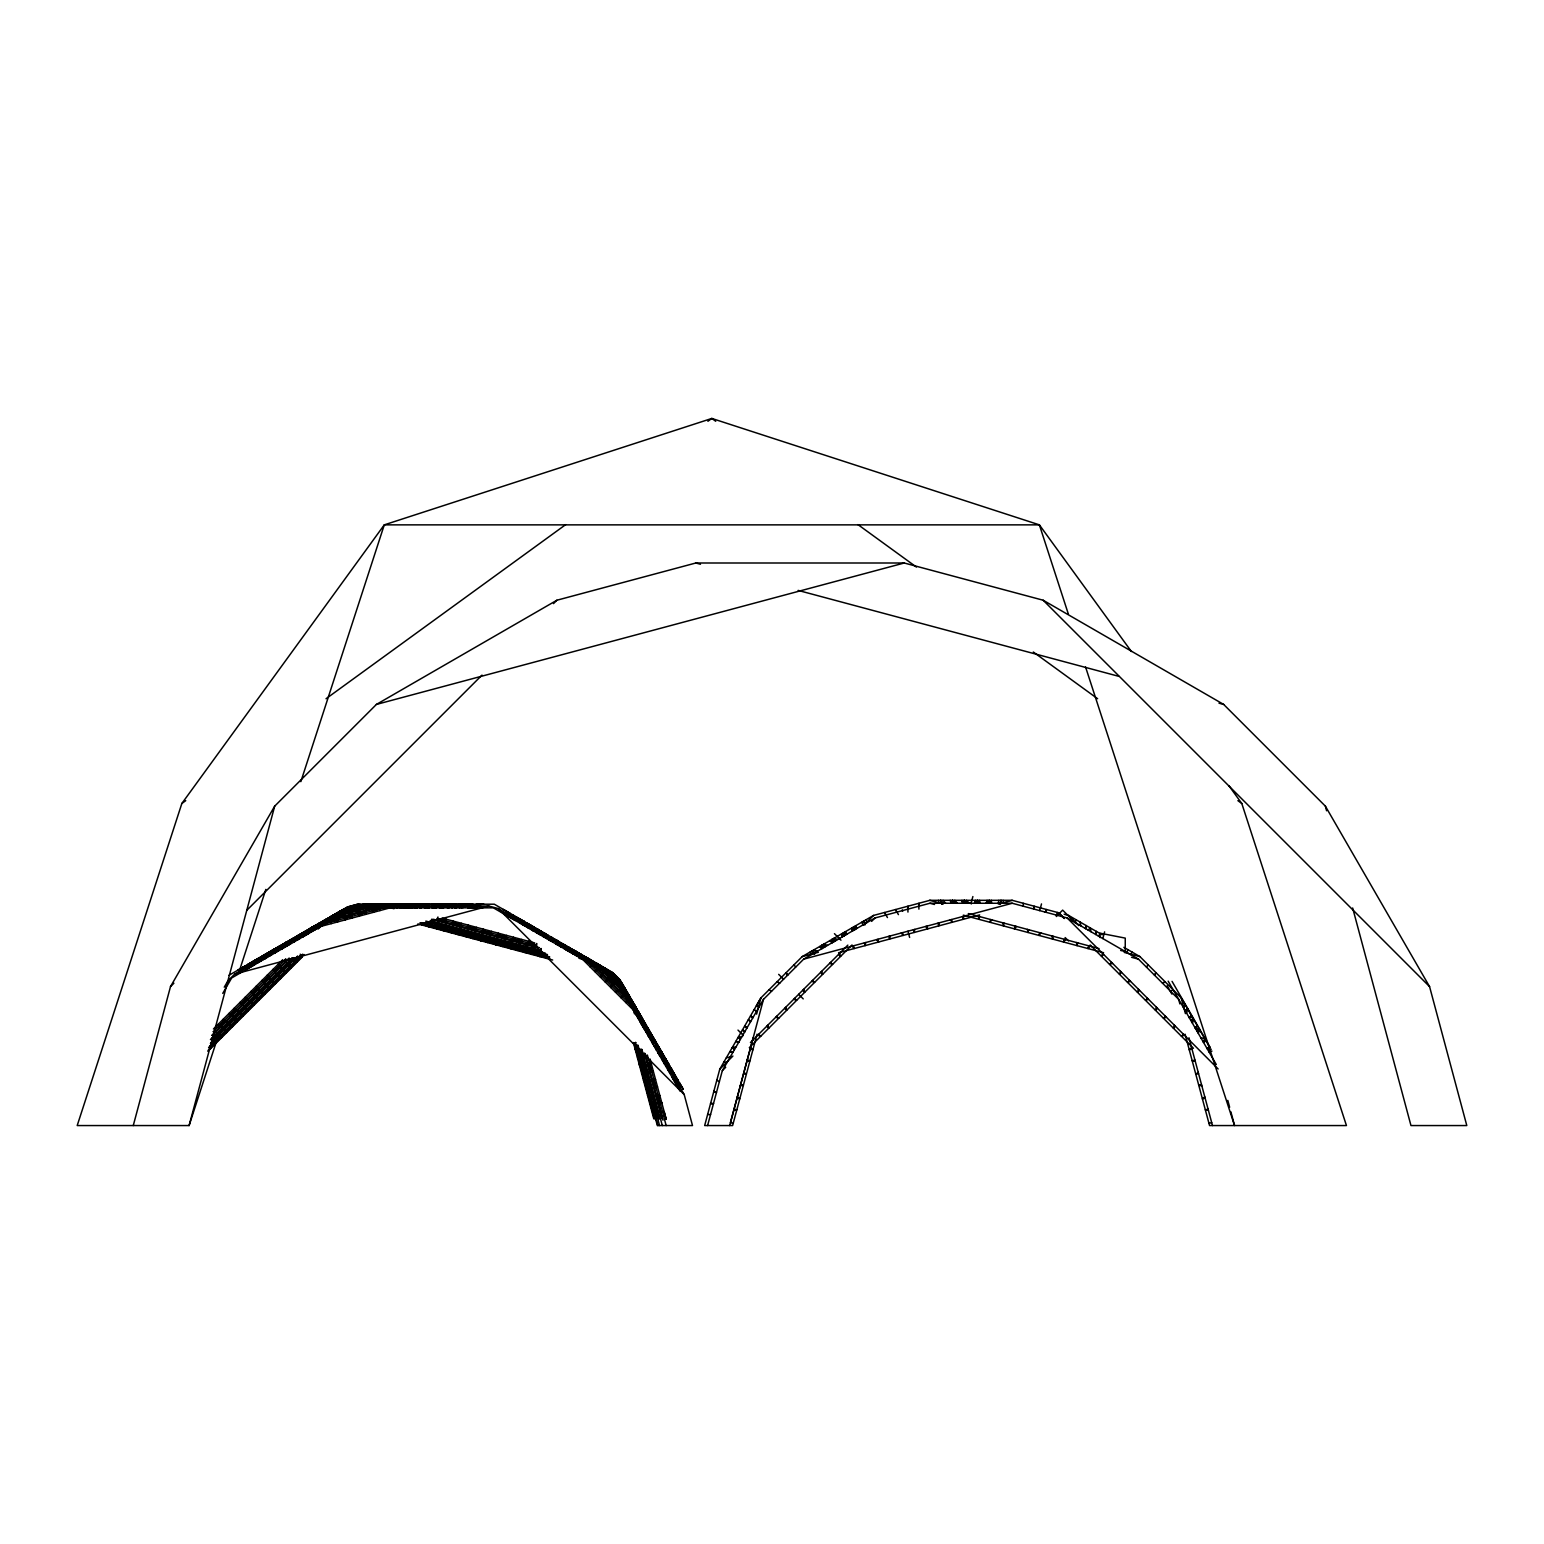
<?xml version="1.0" encoding="UTF-8"?>
<svg xmlns="http://www.w3.org/2000/svg" width="1544" height="1544" viewBox="0 0 1544 1544"><rect width="100%" height="100%" fill="white"/><g stroke="black" fill="none" stroke-linecap="round" stroke-linejoin="round"><path stroke-width="1.5" d="M435.582 907.756L435.91 904.205L434.925 907.718L435.099 904.34L433.825 907.737L434.52 906.019L433.169 904.302L433.825 907.737L434.539 904.34L434.443 907.698L435.601 904.321L436.913 906.019L436.392 907.814L435.717 904.224L435.254 907.833L436.238 904.282L447.586 904.302M461.251 907.698L461.907 904.34M461.096 907.718L461.752 904.34M448.686 907.718L449.343 904.321M907.949 912.079L907.93 906.212L908.007 909.126M918.854 906.231L918.912 903.279L918.912 909.146M1034.133 909.126L1034.21 906.212L1034.287 909.165M440.272 907.795L439.615 904.244L439.075 906.019L440.272 907.795L440.87 904.302M435.948 907.833L435.273 904.205L434.771 906.019L435.948 907.833L436.508 904.302M439.403 907.775L440.059 904.263M385.633 907.795L386.309 904.244L385.633 907.795M447.316 907.795L447.992 904.244L455.885 904.321L456.599 907.833L454.303 904.34L453.666 906.019L454.959 907.718L455.924 904.205M443.591 907.814L444.267 904.224L443.611 907.814L444.112 906.019M459.417 907.833L460.015 904.224L468.295 904.34M411.129 907.833L411.804 904.205L411.129 907.833L403.756 907.853L403.08 904.205L394.202 904.205M476.613 907.833L477.289 904.205L483.851 904.205L476.189 904.224L475.513 907.833L468.141 907.833L467.465 904.205L468.141 907.833M1000.377 904.244L1000.782 900.326L1000.956 903.259M390.671 907.698L337.634 921.922L337.422 918.487L337.634 921.922L320.534 926.496M351.955 916.248L351.743 918.14L351.53 914.704L351.955 916.248L344.215 918.313L343.81 916.769L345.354 919.838L344.215 918.313M366.063 912.465L365.851 914.357L365.658 910.921L366.063 912.465L358.343 914.53L357.918 912.986L359.462 916.055L358.343 914.53M379.959 910.574L379.766 907.139L386.483 905.344M333.022 919.298L366.121 910.439L365.928 907.003L373.474 904.977M357.32 910.053L357.108 906.617L364.172 904.726L357.108 906.637M865.663 942.535L865.122 945.623L864.389 942.882M890.193 935.973L889.653 939.042L888.919 936.301M914.743 929.391L914.202 932.46L913.469 929.739M939.273 922.81L938.733 925.898L937.999 923.158M963.803 916.248L963.282 919.317L962.549 916.576M974.746 903.259L975.306 900.326L974.457 903.259M977.101 903.259L977.68 900.326L976.812 903.259M986.5 903.259L987.079 900.326L986.23 903.259M988.855 903.259L989.434 900.326L988.585 903.259M998.273 903.259L998.852 900.326M1000.628 903.259L1001.207 900.326L1000.242 904.244M951.779 903.259L952.494 900.326L955.08 903.259M954.134 903.259L954.848 900.326L957.434 903.259M963.533 903.259L964.247 900.326L966.853 903.259M965.888 903.259L966.602 900.326L969.207 903.259M1075.299 922.675L1076.014 919.703M1191.775 1022.051L1192.914 1017.515L1189.092 1017.38M976.503 903.259L977.255 900.326L977.429 903.259M978.857 903.259L979.629 900.326L979.784 903.259M988.256 903.259L989.029 900.326L989.183 903.259M990.611 903.259L991.383 900.326L991.538 903.259M133.266 1125.557L170.496 986.616L274.697 806.142L376.408 704.431L556.882 600.23L695.823 563L904.244 563L1043.165 600.23L1223.659 704.431L1325.37 806.142L1429.57 986.616L1466.8 1125.557L1410.965 1125.557L1352.66 907.988M1131.385 651.51L1039.382 524.863L711.823 418.443L384.282 524.863L181.845 803.498L77.2 1125.557L189.101 1125.557L274.697 806.142M422.323 923.351L421.898 924.972L421.666 923.177M423.423 923.08L422.979 924.721L549.818 958.708M429.772 921.401L429.56 924.837L429.772 921.401L541.616 951.374L540.072 954.443L540.516 952.783M431.104 923.409L428.595 926.786L429.714 925.338M437.415 925.145L436.296 926.651L437.84 923.582L436.643 928.928L436.855 925.493M437.956 926.96L437.512 928.619L437.705 925.184L437.936 927.018M445.753 920.745L446.158 919.201L444.614 922.27L445.753 920.745L437.531 918.545L437.743 920.436L437.936 917.001M445.212 928.948L444.112 930.376L444.595 925.377L444.382 928.812M452.624 922.579L453.029 921.054L452.836 924.47L452.624 922.579L460.845 924.779L461.251 923.254L459.707 926.323L460.845 924.779M452.488 930.858L452.045 932.518L452.662 927.539L451.137 930.627L452.238 929.121L452.469 930.897M458.645 934.274L459.417 929.353L459.205 932.788L460.189 931.206L458.645 934.274L459.745 932.808M467.716 926.632L468.141 925.088L467.928 928.523L467.716 926.632L475.938 928.832L476.343 927.288L474.819 930.356L475.938 928.832M465.96 934.583L467.504 931.514L466.153 936.841L466.365 933.406M466.346 934.583L466.77 932.962L466.577 936.397M473.313 937.015L472.869 938.636L473.969 937.189M473.178 938.173L474.722 935.104L473.178 938.173L474.278 936.745M474.24 933.329L474.027 936.764L475.726 930.974L474.182 934.043M482.828 930.685L483.233 929.141L483.021 932.557L482.828 930.685L491.031 932.885L491.455 931.341L489.911 934.409L491.031 932.885M489.294 939.138L487.634 942.593L489.062 937.304L489.294 939.138L481.207 936.976L482.326 935.49M497.921 934.718L498.326 933.194L498.133 936.61L497.921 934.718L506.142 936.918L506.548 935.394L505.004 938.462L506.142 936.918M502.244 945.951L503.788 942.882L502.244 945.951L503.344 944.542M503.884 941.261L502.379 946.549L503.923 943.481M509.945 946.26L510.388 944.658L510.176 948.093M511.527 945.102L510.427 946.511L511.971 943.442L510.427 948.711L510.639 945.275M513.013 938.771L513.419 937.227L513.226 940.663L513.013 938.771L521.235 940.971L521.64 939.428L520.096 942.496L521.235 940.971M518.668 947.418L517.144 950.506L518.707 945.237L516.777 949.849L518.321 946.781L517.201 948.248M524.477 950.197L524.709 951.972L525.385 949.232L525.192 952.648L524.96 950.853M525.674 948.904L525.249 950.486L526.793 947.398L525.674 948.904L533.761 951.065L533.336 952.648L533.529 949.213L533.761 951.065M528.106 942.805L528.531 941.28L528.318 944.696L528.106 942.805L536.328 945.005L536.733 943.481L535.208 946.549L536.328 945.005M531.31 953.748L532.854 950.679L531.31 953.748L532.41 952.32M539.686 954.231L539.242 955.871L539.454 952.436L539.667 954.269M541.191 950.332L540.767 951.895L540.979 948.46L541.191 950.332L430.66 920.707L430.236 922.27L431.78 919.201L538.759 947.862M545.843 957.647L547.387 954.578L545.843 957.647L546.962 956.18M547.078 956.778L546.653 958.399L547.753 956.952M818.378 952.281L802.204 956.604L760.941 997.868L719.774 1069.181L704.662 1125.557L732.609 1125.557L757.081 1034.19M707.596 1125.557L722.322 1070.668L763.489 999.335L803.671 959.152L875.004 917.966L929.893 903.259L1012.246 903.259L1067.155 917.966L1138.468 959.152L1178.67 999.335L1179.886 1003.928M756.599 1014.119L760.941 997.868L756.406 1005.762L759.011 1007.093M753.183 1037.761L730.447 1122.662L733.188 1123.395M729.675 1125.557L763.489 999.335M971.079 903.259L972.874 896.562M979.61 916.576L978.877 919.317L978.336 916.248M990.611 919.529L989.878 922.27L991.885 919.877M1004.14 923.158L1003.407 925.898L1002.886 922.81M1015.141 926.111L1014.408 928.832L1016.415 926.439M1028.69 929.739L1027.957 932.46L1027.416 929.391M1039.71 910.613L1041.505 903.916M1039.691 932.673L1038.958 935.413L1040.965 933.02M1053.22 936.301L1052.487 939.042L1051.946 935.973M1064.221 939.254L1063.488 941.994L1065.495 939.601M1077.77 942.882L1077.036 945.623L1076.496 942.535M1088.752 945.835L1088.018 948.556L1090.025 946.163M1102.821 938.559L1104.616 931.862M400.764 904.205L401.44 907.833M371.506 904.263L372.181 907.775M189.101 1125.557L217.415 1038.436M239.011 971.948L265.838 889.402M300.848 781.65L384.282 524.863L1039.382 524.863L1068.429 614.28M369.19 904.282L369.846 907.756M1186.545 1012.999L1187.799 1009.294M1192.431 1023.189L1193.686 1019.484L1190.771 1020.333M1198.318 1033.38L1199.553 1029.655L1196.658 1030.504M370.965 904.302L371.641 907.756M400.456 907.756L399.857 904.34M376.852 904.302L377.508 907.737M397.426 907.891L390.458 906.019L391.578 907.737L390.941 904.302L390.323 906.019L319.878 924.933L314.783 930.028M433.825 907.737L434.443 906.019M1102.609 953.439L1101.547 956.373L1103.535 954.366M1120.577 971.388L1119.496 974.322L1121.504 972.334M1138.546 989.357L1137.465 992.29L1139.472 990.283M1156.495 1007.325L1155.433 1010.259L1157.44 1008.251M1174.463 1025.293L1173.401 1028.227L1175.389 1026.22M386.83 904.321L387.486 907.718M665.947 1066.286L668.513 1064.048L667.722 1066.016M638.579 1018.924L641.185 1016.608L640.316 1018.558L642.188 1018.249L639.448 1020.545M658.998 1054.282L661.604 1052.024L660.774 1053.992M632.075 1007.653L634.487 1004.893L631.071 1006.09L634.681 1005.395L631.399 999.721M640.721 1019.252L641.551 1017.284L637.962 1017.959M652.687 1043.358L655.312 1040.888L654.463 1043.049L655.544 1041.274L651.838 1042.123L655.312 1040.888L652.707 1043.493M621.286 989.009L610.034 977.777L613.296 973.26L619.916 979.726L683.317 1089.389L679.437 1082.711L675.982 1083.946L672.296 1077.558L675.095 1075.164L672.296 1077.558M626.459 997.926L602.218 973.704L604.109 970.829L598.589 965.309M614.898 984.088L615.651 982.351L613.759 985.226L614.898 984.088L608.645 977.834L607.506 978.973L610.362 977.082L608.645 977.834M634.101 1011.204L636.746 1008.927L635.896 1010.876M648.191 1035.599L650.815 1033.322L648.152 1035.735L650.95 1033.341L649.966 1035.252L651.722 1034.924L648.692 1036.545L652.051 1035.368L648.461 1036.043M633.677 1010.394L590.155 966.911L592.047 964.016L587.125 959.094M624.104 993.931L626.767 991.634M631.322 1006.418L633.986 1004.121L633.117 1006.07M638.521 1018.905L641.185 1016.666M652.938 1043.879L655.602 1041.428L654.733 1043.512M623.216 992.406L625.899 990.09M639.756 1017.573L640.644 1015.643L637.286 1016.743L640.586 1015.585L638.791 1015.913M654.502 1043.126L655.409 1041.177L652.726 1043.686M624.355 994.413L627.076 992.078M654.521 1046.678L657.242 1044.342L656.316 1046.272M627.539 999.991L630.299 997.636L622.367 983.991M643.906 1024.772L642.96 1026.702L645.72 1024.347L643.52 1024.116M653.421 1037.703L650.68 1040.058L653.421 1037.703M658.381 1053.413L659.327 1051.483L661.141 1051.059L658.4 1053.413L661.701 1052.178M1130.729 954.674L1132.061 952.05M668.34 1067.078L669.343 1065.167L665.31 1058.315L663.862 1059.319M1045.269 912.099L1046.658 909.551L1045.114 912.06M1146.555 967.239L1147.983 964.653M1154.603 975.287L1156.012 972.681L1154.487 975.171M224.247 987.195L227.856 980.961L234.688 974.11L348.307 908.528L357.648 906.019L488.83 906.019L498.172 908.528L611.771 974.11L618.604 980.961L684.204 1094.561L692.503 1125.557L657.358 1125.557L635.375 1043.512M222.761 993.371L231.677 977.95L321.017 926.361M527.836 925.647L528.685 924.2L527.276 925.338M549.664 940.199L551.536 937.324L549.046 940.006L551.633 937.44L551.941 939.563L550.61 940.894L551.845 937.42L549.374 940.045L551.44 937.189L548.853 939.775L551.15 937.111L551.42 939.273L550.069 940.566L551.304 937.131L549.22 940.006L551.903 937.613L551.054 939.061M561.263 946.897L563.386 944.079L560.993 946.897L563.637 944.33L561.283 946.916L562.672 945.758M572.882 953.594L575.121 951.027L580.64 954.211M573.789 954.134L575.449 951.181L572.94 953.787M1056.096 915.013L1057.64 912.485M546.422 936.378L547.773 935.104L546.576 938.52L547.213 934.873L545.843 936.05M570.701 950.409L571.608 948.942L570.218 950.12M593.707 965.656L595.984 963.031L608.741 970.346M575.198 952.995L576.124 951.529L573.171 953.787L573.133 951.799L574.484 950.544L573.287 953.941L575.333 950.969M586.315 961.41L588.611 958.747L586.315 961.41L587.685 960.194M588.92 960.908L589.866 959.461L588.496 960.677M600.327 969.516L602.642 966.833M586.604 959.577L587.569 958.11L586.218 959.364M539.319 934.332L541.674 931.592L539.319 934.332L540.554 931.013M554.026 940.778L555.029 939.292M570.315 950.178L570.122 948.055L567.536 950.679L568.385 947.012L567.034 948.286M580.39 955.987L579.386 957.473L581.741 954.713L580.64 958.129L581.798 954.81M530.383 927.114L531.406 925.647L530.055 926.94M542.677 936.301L545.437 933.734L542.677 936.301L545.109 933.676L543.99 936.938L543.72 934.834M583.613 959.924L585.987 957.164M515.175 920.436L517.568 917.638L515.175 920.436L508.767 916.75L510.022 913.276L503.344 909.416M527.566 923.389L525.153 926.207L527.566 923.389L534.417 927.423L531.715 929.99M538.451 931.785L539.512 930.279L538.045 933.483L540.303 930.916L537.466 933.174M503.479 941.898L505.023 938.829L503.691 944.696M480.879 938.52L481.11 940.296L482.384 932.769L482.172 936.185M495.605 942.535L497.149 939.466L496.029 940.952L504.116 943.114M541.616 951.374L540.496 952.86L546.557 954.501L426.125 922.173L429.985 923.254M429.579 926.496L430.68 925.01M444.537 928.774L445.637 927.307L444.112 930.376M460.189 931.206L459.07 932.673L458.973 931.013M516.777 949.849L517.877 948.383M546.267 956.045L547.387 954.578M444.904 927.654L443.36 930.723L444.46 929.276M488.058 940.971L489.158 939.524M540.072 954.443L541.172 953.053M1126.367 952.166L1128.336 949.907M1088.134 930.086L1090.218 927.905L1091.01 931.746M1098.324 935.973L1100.409 933.792M1183.36 1007.479L1185.483 1005.26M241.25 971.215L248.237 964.228M265.896 955.562L262.634 958.843L269.389 952.069L275.392 948.672L277.65 951.297M256.092 960.87L253.255 963.707L258.832 958.129M257.153 962.819L265.877 954.076M170.496 986.616L173.893 983.219M247.098 910.014L481.998 675.114M553.485 603.627L556.882 600.23M245.67 969.149L248.931 965.888L253.583 964.653M254.644 964.691L259.585 959.75L264.198 958.515M265.124 958.689L270.239 953.594L274.851 952.358M286.412 946.395L291.488 941.319L296.12 940.084M213.439 1028.999L282.745 959.692M311.637 930.8L319.203 923.235M312.602 930.26L320.264 922.598L229.014 975.287M214.404 1030.408L285.852 958.959M218.708 1026.239L217.936 1024.502L219.827 1027.358L218.708 1026.239L224.71 1020.217L225.849 1021.337L222.973 1019.465L224.71 1020.217M229.747 1015.18L228.995 1013.443L230.886 1016.319L229.747 1015.18L235.769 1009.178L236.888 1010.297L234.032 1008.406L235.769 1009.178M240.806 1004.14L240.053 1002.384L241.925 1005.26L240.806 1004.14L246.828 998.119L247.947 999.238L245.071 997.347L246.828 998.119M251.865 993.081L251.093 991.344L252.984 994.201L251.865 993.081L257.867 987.06L259.006 988.199L256.13 986.307L257.867 987.06M262.905 982.023L262.152 980.286L264.024 983.161L262.905 982.023L268.926 976.02L270.046 977.14L267.189 975.248L268.926 976.02M273.963 970.983L273.192 969.246L275.083 972.102L273.963 970.983L279.985 964.961L281.105 966.081L278.229 964.209L279.985 964.961M211.779 1035.406L289.153 958.052M318.16 929.044L320.92 926.265M212.377 1035.31L289.056 958.631M323.082 924.605L331.593 916.094M210.428 1039.652L292.414 957.762L293.553 958.901L212.647 1039.807L211.489 1038.668M327.251 922.829L332.327 917.754L330.455 916.808L332.771 919.491L332.404 917.696M214.519 1041.679L211.644 1039.787L293.534 957.917L295.425 960.773L293.534 957.917M331.265 920.166L340.433 911.018M210.409 1043.474L297.722 955.968M336.11 917.715L345.702 907.988L359.752 904.263L372.799 907.891M337.808 916.634L347.419 907.023L357.648 904.282L368.591 907.216M208.594 1047.604L301.331 954.867M343.135 912.948L346.531 909.551M302.643 954.192L209.135 1047.7L210.814 1048.395L209.617 1047.199M344.91 911.906L348.307 908.528M208.208 1050.229L303.975 954.481M207.861 1051.348L302.142 957.068L301.427 955.389M611.675 972.373L609.282 974.766L618.179 983.721M719.774 1069.201L732.918 1056.038M863.675 925.3L873.537 915.438L929.893 900.326L943.365 903.935M722.322 1070.668L725.699 1067.271M750.442 1042.528L847.849 945.121M871.607 921.363L875.004 917.966M749.303 1047.681L852.018 944.967M1056.289 916.518L1062.658 910.13L1075.936 923.428M1111.603 962.414L1109.596 964.421L1112.529 963.34M1129.552 980.382L1127.564 982.389L1130.497 981.308M1147.52 998.35L1145.513 1000.338L1148.446 999.277M1165.488 1016.299L1163.481 1018.307L1166.415 1017.226M1183.457 1034.268L1181.449 1036.275L1184.383 1035.194M507.725 914.048L509.076 912.716M532.082 930.067L532.95 926.516L533.22 930.82L534.513 929.507L534.243 927.404L533.124 930.646M556.824 940.392L555.454 941.589L556.824 940.392L556.94 942.458L556.824 940.392L555.493 941.628L557.017 940.547L556.187 944.04M567.536 948.576L568.925 947.418L567.652 950.583L567.343 948.46L568.752 947.341L569.176 949.521L567.787 950.679L568.79 947.186L568.887 949.348M520.347 920.436L512.569 918.371L524.091 921.44L522.721 924.798L523.956 921.324L516.796 917.329M581.663 954.771L573.307 949.83L570.933 952.629L564.544 948.942L567.401 946.472L567.574 948.595M523.995 921.363L522.779 924.817M570.99 950.564L572.341 949.27L569.968 952.05M577.379 954.25L577.128 952.146L575.989 955.427L578.595 952.88L578.711 955.022M587.994 960.387L586.643 961.661L587.839 958.245L589.557 961.294M541.269 931.379L538.431 933.734L540.689 931.128L540.091 934.757M552.984 940.18L552.752 938.057L551.594 941.357L554.335 938.926L553.157 942.303M560.086 944.272L561.456 943.017L559.102 945.739M599.284 966.911L600.635 965.656M1185.232 1010.702L1187.683 1008.483M1196.986 1031.083L1199.456 1028.864L1195.635 1028.729M1208.759 1051.464L1211.21 1049.225L1207.389 1049.109M555.994 941.917L557.365 940.682L557.558 942.805L556.033 943.866M542.967 934.39L544.337 933.194L543.179 936.513M549.78 938.327L551.15 937.131M548.853 939.775L550.224 938.578M562.267 945.526L563.637 944.33M567.941 948.807L569.311 947.611L568.153 950.93M587.241 959.943L588.611 958.747M594.286 962.028L593.128 965.347L605.673 968.551M580.64 958.129L582.011 956.933M593.128 965.347L594.498 964.131M1191.64 1047.778L1189.247 1049.785L1191.987 1049.051M1198.221 1072.327L1195.828 1074.315L1198.549 1073.582M1204.783 1096.858L1202.39 1098.865L1205.131 1098.131M531.812 927.944L533.201 926.805M585.948 959.21L587.338 958.052L593.012 961.333M522.451 920.591L519.768 923.1L519.672 920.938L521.003 919.606L521.332 923.852M527.508 925.474L528.917 924.316L526.658 926.921M556.4 942.149L557.809 941.01L557.133 944.542L559.411 941.917L556.689 944.252M520.907 921.652L522.316 920.533M555.743 941.763L557.152 940.643L557.288 942.651M640.567 1061.21L643.636 1059.666L640.567 1061.21L642.053 1060.091M648.364 1090.334L651.452 1088.79L648.364 1090.334L649.773 1089.234M638.251 1058.701L641.32 1057.158L638.251 1058.701L639.679 1057.601M642.304 1073.813L645.373 1072.269L642.304 1073.813L643.771 1072.713M646.357 1088.945L649.426 1087.401L646.357 1088.945L647.824 1087.825M635.838 1043.126L634.198 1043.57L635.665 1042.47L634.198 1043.57L650.41 1104.056L653.479 1102.532L650.41 1104.056L654.366 1118.86M650.41 1104.056L651.877 1102.956M656.084 1119.111L636.668 1046.658L638.154 1045.539M651.664 1071.845L653.189 1070.725L650.12 1072.25L651.664 1071.845L649.329 1063.14L647.785 1063.546L651.221 1063.333L649.329 1063.14M655.968 1087.941L657.512 1086.802L654.444 1088.346L655.968 1087.941L653.633 1079.217L652.108 1079.623L655.524 1079.43L653.633 1079.217M658.748 1104.423L661.816 1102.899L658.748 1104.423L660.716 1111.815L664.152 1111.603L666.217 1119.323L650.043 1058.991M181.845 803.498L185.743 800.661M326.035 698.737L565.702 524.613M707.924 421.28L711.823 418.443L715.721 421.28M1162.632 983.316L1165.122 981.791L1162.535 983.2M315.729 925.223L310.035 928.523L311.29 931.997M317.562 928.291L315.632 927.384L315.227 925.57L317.157 926.496L316.481 924.837L318.894 927.5L316.597 924.837L309.977 928.716L311.077 931.939M327.849 918.371L322.175 921.672L322.484 923.428M343.521 909.262L330.821 916.653L331.96 919.934M314.725 925.821L308.047 929.7L309.263 933.155L302.875 936.841L300.482 934.043L302.875 936.841M327.251 918.603L320.727 922.386L321.943 925.821L333.388 919.201M341.649 910.323L329.856 917.136L330.262 918.931L328.293 918.043L328.698 919.838M253.505 965.347L252.27 961.873L253.505 965.347L247.117 969.053L244.724 966.235M347.419 907.023L247.831 964.46L259.662 961.294M338.001 916.518L342.208 914.087M343.405 913.372L351.26 908.837L333.485 915.071M801.934 956.759L873.537 915.438M244.743 966.235L238.046 970.076L243.798 966.776M252.193 961.931L258.755 958.168M262.769 955.852L269.196 952.166L278.673 949.599M269.795 951.818L279.387 946.318L281.683 949M657.339 1048.029L658.786 1047.199L657.011 1047.469L657.86 1045.5L654.212 1046.156L657.609 1044.96L655.216 1047.797L658.516 1046.697L657.049 1047.527M668.957 1071.536L672.142 1070.281M251.633 962.394L257.308 959.133M262.364 956.18L268.058 952.918L268.347 954.694M668.88 1071.401L672.2 1070.417M650.796 1036.699L652.34 1035.908L648.557 1036.41M665.059 1057.987L659.404 1048.144L657.628 1048.53L659.056 1047.604L657.281 1047.913M662.666 1060.651L665.927 1059.512M1170.564 991.248L1173.17 989.839M653.17 1040.791L654.675 1039.981L652.88 1040.309M656.219 1049.534L659.539 1048.395M628.369 997.829L629.913 997.038L628.118 997.424M635.742 1010.606L637.286 1009.815L635.491 1010.201M629.585 999.972L631.168 999.2L629.373 999.605M657.956 1052.641L661.353 1051.445M324.993 919.973L348.77 908.393L352.457 908.142M640.586 1019.021L642.188 1018.249L640.355 1018.615M648.306 1032.376L649.908 1031.604L648.094 1032.029M638.039 1014.582L636.398 1015.354L639.834 1014.138L638.039 1014.582L639.216 1018.596L636.456 1008.232M643.79 1028.188L647.264 1026.953L643.79 1028.188L640.084 1021.8L642.902 1019.407L638.463 1011.706M672.2 1072.038L673.416 1076.612L671.293 1068.641L667.934 1070.011L671.408 1068.776L675.384 1075.936M650.757 1036.642L652.437 1035.889L648.847 1036.699L651.336 1034.036L649.522 1034.48M657.667 1048.588L659.327 1047.836L656.432 1050.055M671.447 1072.482L673.107 1071.71L671.293 1072.192M676.523 1084.892L680.016 1083.656M625.841 1002.558L628.697 1000.686L633.619 1005.607M619.028 990.495L621.904 988.623L627.424 994.143M614.956 982.679L617.832 980.787L623.004 985.96M332.558 915.573L347.188 909.397M358.594 904.572L346.744 907.756L347.284 911.114M1201.078 1038.166L1204.667 1037.896L1203.529 1042.412L1206.057 1040.926L1203.143 1041.737M1206.964 1048.357L1209.801 1047.392L1181.199 997.868L1139.935 956.604L1123.878 947.341M1209.029 1051.927L1211.944 1051.117M385.382 905.305L378.878 907.061L389.493 904.205M376.408 704.431L904.244 563M340.201 911.153L365.967 904.244M355.506 908.335L349.195 910.034L348.326 906.772L357.243 904.282L494.312 904.205L612.64 972.604L620.128 980.073L622.174 987.755M341.205 912.62L365.832 906.019M331.246 916.287L376.292 904.224M341.957 914.164L365.947 907.737M332.327 917.754L376.099 906.019L383.028 907.872M319.801 922.868L330.416 920.031L323.912 921.768M366.121 910.439L376.253 907.718M318.74 923.486L390.709 904.205M325.495 923.1L320.94 924.316L315.844 929.411L313.316 926.651L313.76 928.465M322.986 922.366L337.827 920.031M372.451 910.748L373.571 912.272L372.046 909.223L372.451 910.748L380.171 908.683M384.668 907.235L389.223 906.019L393.874 907.274M418.617 907.254L423.23 906.019L427.862 907.254M438.477 906.772L447.818 904.282L459.205 907.351L452.508 905.556M265.722 954.173L275.507 951.548M442.182 906.888L451.987 904.263L461.849 906.965M443.167 907.254L447.779 906.019L452.431 907.274M271.319 954.404L266.687 955.639L266.128 953.883L267.459 957.299L266.224 953.825L267.344 957.338M447.258 907.254L451.89 906.019L456.484 907.254M267.112 955.987L258.562 958.284L261.11 960.947M449.613 907.081L460.247 904.244M455.461 907.254L460.073 906.019L464.59 907.216M460.787 907.389L472.618 904.224M467.736 907.274L472.387 906.019L476.845 907.216M234.688 974.11L488.83 906.019M998.312 904.07L1012.246 900.326L1059.84 913.083M803.671 959.152L1012.246 903.259M838.546 952.744L979.668 914.917M636.668 1046.658L638.251 1046.234M638.676 1049.322L635.24 1049.534L638.676 1049.322L637.556 1045.172M636.051 1050.46L639.467 1050.267L636.051 1050.46L637.865 1050.692M658.96 1119.554L640.258 1049.766L641.802 1049.341M647.361 1055.749L645.817 1056.173L647.341 1055.034L666.159 1125.557M642.787 1064.646L639.351 1064.839L642.787 1064.646L641.107 1058.393M640.104 1065.592L643.52 1065.379L640.104 1065.592L641.918 1065.823M645.932 1080.954L644.157 1080.704L646.878 1079.951L643.443 1080.144L645.257 1080.395M649.85 1095.391L651.626 1095.622L647.554 1095.468L649.348 1095.7M657.956 1095.314L656.412 1095.719L659.848 1095.526L657.956 1095.314L660.292 1104.018M654.077 1111.178L652.243 1110.966L655.679 1110.754L657.628 1117.991M1194.921 1060.053L1192.2 1060.786L1195.268 1061.326M1201.502 1084.583L1198.762 1085.316L1201.85 1085.857M1208.083 1109.132L1205.343 1109.866L1208.412 1110.387M1208.971 1123.395L1211.712 1122.662M341.996 910.671L349.06 908.779L350.584 911.848M334.083 915.534L341.629 913.527L343.154 916.576M641.744 1017.399L639.93 1017.882L641.706 1017.592L637.942 1011.069M667.51 1065.649L669.343 1065.167M674.4 1077.596L676.233 1077.114L673.416 1079.507M669.575 1069.239L671.408 1068.776M641.628 1020.835L643.443 1020.391L640.683 1022.765M1206.829 1048.125L1209.801 1047.392M647.901 1031.681L649.696 1031.276L646.975 1033.611M741.969 1036.622L738.128 1037.394L740.309 1039.479M736.083 1046.813L732.242 1047.585L734.423 1049.669M726.356 1057.775L730.196 1057.003M627.906 997.057L629.701 996.729M746.891 1061.326L749.959 1060.786L747.219 1060.053M740.309 1085.857L743.378 1085.316L740.637 1084.583M733.728 1110.387L736.816 1109.866L734.076 1109.132M660.388 1053.297L662.164 1052.989L659.558 1055.266M666.622 1064.106L668.398 1063.816L665.811 1066.074M662.26 1059.917L665.503 1058.798L663.727 1059.087L660.311 1055.652M713.502 1103.535L710.549 1103.593L713.463 1103.67M707.615 1114.575L710.568 1114.498M929.584 900.326L1012.246 900.326M472.58 904.34L375.906 904.321L387.505 907.332M365.716 907.795L370.541 907.795M375.887 907.814L387.062 907.814M390.188 907.833L493.347 907.833L603.897 971.62M364.307 904.263L377.933 904.263L378.589 907.795M380.905 904.224L388.47 904.244L387.255 907.775L386.039 906.019L386.598 904.263L389.127 907.814M362.145 904.282L376.871 904.321M380.287 904.321L386.849 904.34M393.392 904.34L400.938 904.359L400.282 906.019L401.575 907.698M640.258 1049.766L642.111 1049.978M656.798 1111.506L660.214 1111.313L662.202 1118.686L644.62 1053.085M654.038 1111.506L657.474 1111.294L659.346 1118.242L640.799 1049.09M645.759 1080.279L647.573 1080.511L644.137 1080.704M649.812 1095.41L651.626 1095.622M648.191 1095.835L650.024 1096.066M633.368 1042.547L651.645 1110.773L655.081 1110.58L653.421 1104.327M1120.654 950.486L1125.248 951.374L1125.248 938.115L1100.061 933.174L1100.061 937.594M724.039 1061.789L727.012 1062.523M510.832 914.588L503.962 912.755L513.496 915.303M526.678 924.335L521.042 922.829L531.117 925.512M529.843 926.265L523.126 924.489L534.61 927.539L541.384 934.352M695.823 563L700.474 564.236M798.132 590.406L1119.014 676.388M1219.007 703.176L1223.659 704.431M1064.106 914.222L1068.622 915.438L1102.165 934.796M1124.225 952.397L1139.935 956.604M929.893 903.259L934.525 904.494M968.32 913.566L1099.077 948.595M1131.52 957.28L1138.468 959.152M963.302 915.148L1103.613 952.744M472.155 904.224L481.689 906.772L474.819 904.938M507.957 915.553L512.396 916.75L515.812 920.147M459.919 904.244L471.422 907.351M518.552 921.691L523.069 922.887L528.125 927.963M523.242 925.145L530.152 926.998L533.548 930.376M550.339 940.084L554.971 941.319L558.349 944.696M390.188 904.205L400.533 906.984M442.047 918.101L534.687 942.921M574.156 953.497L584.5 956.276M388.953 904.205L399.433 907.003M575.101 954.076L585.562 956.875M436.933 918.468L536.868 945.256M576.375 955.832L583.362 957.705L635.009 1009.371L636.881 1016.338M579.772 957.068L584.423 958.322L587.743 961.661M390.227 907.698L394.01 908.702M433.632 919.336L539.3 947.649M578.942 958.264L582.706 959.268M585.253 960.329L596.872 963.437M588.862 963.031L595.791 964.884L627.829 996.922L629.682 1003.812M365.716 904.244L376.176 907.042M425.816 921.092L545.206 953.073M597.721 968.146L610.942 971.601L621.19 981.907L624.548 994.915M436.72 925.068L444.807 927.23M451.562 929.044L459.63 931.206M466.385 933.001L474.452 935.182M510.852 944.928L518.938 947.09M601.697 969.671L612.64 972.604M359.694 906.019L364.326 907.254M422.265 922.791L549.741 956.952M605.364 971.851L609.996 973.087M421.473 922.675L548.159 956.624M357.648 906.019L362.261 907.254M420.026 922.733L549.394 957.396M607.159 972.874L611.771 974.11M417.864 923.91L552.675 960.021M750.172 1049.051L752.912 1049.785L750.5 1047.778M743.59 1073.582L746.331 1074.315L743.938 1072.327M737.009 1098.131L739.75 1098.865L737.356 1096.858M837.716 939.485L834.011 938.25L834.86 941.145M835.671 940.682L831.965 939.428L832.814 942.322M827.526 945.372L823.821 944.137L824.67 947.032M825.48 946.549L821.775 945.314L822.624 948.209M813.63 950.023L817.336 951.258M815.309 952.436L811.584 951.201L814.614 953.96L811.584 951.201L813.862 953.266M829.63 963.34L832.563 964.421L830.556 962.414M811.662 981.308L814.595 982.389L812.588 980.382M793.693 999.277L796.627 1000.338L794.639 998.35M775.744 1017.226L778.678 1018.307L776.671 1016.299M757.776 1035.194L760.709 1036.275L758.702 1034.268M303.878 934.178L305.847 934.969L303.743 932.287L305.886 935.104L303.493 932.287L306.021 934.892L305.712 933.116L303.608 932.383L303.55 934.352M282.629 948.383L279.792 946.009L281.915 946.858M259.411 961.777L257.153 959.21L258.118 962.684L255.725 959.866L259.546 961.719M294.576 961.526L296.236 962.221L294.344 960.078L297.22 961.989L295.541 961.275M284.424 971.678L282.726 970.964L286.412 972.778L284.733 972.083M273.288 982.814L274.967 983.489L271.821 979.61L273.713 982.486L272.091 981.598L274.967 983.489M262.654 993.448L264.313 994.124L261.457 992.232L264.815 994.394L260.975 990.476M241.385 1014.736L243.045 1015.412L241.829 1014.215M229.535 1024.907L232.411 1026.799L228.415 1023.016L232.411 1026.046L229.535 1024.154M220.097 1036.005L221.757 1036.699L218.901 1034.808L221.757 1036.699M211.123 1047.334L209.907 1046.118M306.387 932.711L304.419 931.9L306.677 934.506M271.03 953.13L269.081 952.32L271.339 954.906L267.652 952.976L268.135 954.81M261.94 992.502L263.619 993.197M251.151 1003.291L252.83 1004.005M240.343 1014.099L243.219 1015.991L239.262 1012.169L241.154 1015.045M282.205 948.634L279.792 946.009L280.989 949.444L280.159 945.777L281.394 949.251L280.371 945.797L282.359 946.607L282.031 944.812L283.17 948.093L280.854 945.507L281.143 947.283M295.058 961.043L293.36 960.329L296.236 962.221M283.903 972.141L285.601 972.855M241.868 1014.234L240.169 1013.52L243.045 1015.412M230.712 1025.332L232.411 1026.046M268.772 987.427L265.915 985.535L269.737 989.472L267.845 986.597M255.069 996.382L258.929 1000.28L256.613 997.077M257.829 998.273L258.504 999.933L253.641 994.046L255.532 996.922M244.203 1007.228L245.921 1007.962M247.079 1009.12L242.91 1004.777L244.801 1007.634M236.232 1019.986L233.356 1018.094L237.313 1021.877L235.421 1019.001M211.644 1039.787L215.716 1043.493L213.825 1040.617M291.816 958.148L293.553 958.901M261.38 991.074L258.504 989.183L262.866 993.332M250.649 1001.786L247.793 999.894L254.007 1005.183L250.128 1001.323M289.847 944.252L287.879 943.403L287.551 941.608L289.519 942.458L289.114 940.663L291.43 943.384M213.053 1031.643L214.79 1032.396L213.67 1031.276M281.433 949.116L279.136 946.453M319.627 925.088L317.678 924.181L318.064 925.975M307.237 934.255L304.921 931.553L306.851 932.46L306.426 930.723L307.237 932.229M304.921 931.553L306.851 932.46M304.091 934.043L302.18 933.116L302.566 934.931M324.51 922.25L322.599 921.305L323.526 924.856L322.349 921.478L324.935 924.065L324.143 920.494L326.421 923.119M311.714 929.642L310.923 928.118L311.174 929.951L309.244 929.025L310.46 932.402L309.282 929.025L311.579 931.765M295.888 936.745L298.224 939.485L295.888 936.745L297.799 937.671M288.438 945.024L288.149 943.249L286.026 942.4L287.107 945.854L286.47 942.265L287.589 945.526L285.949 942.515L286.315 944.31L288.4 945.179L286.47 944.214M274.292 951.239L272.381 950.274L274.755 953.053M753.125 1017.284L750.519 1015.952L752.681 1018.075M747.257 1027.455L744.633 1026.123L746.794 1028.265M293.457 940.18L291.546 939.196L293.92 941.917M779.623 983.2L777.018 981.791L779.508 983.316M768.989 989.839L771.575 991.248M585.967 957.164L592.529 960.928M601.484 966.119L595.077 962.452L593.745 963.707L593.533 961.545L592.356 964.923M605.132 972.315L614.184 977.526L612.119 974.457L590.213 959.654M534.745 927.654L544.588 933.329L543.411 936.668M716.821 1080.163L719.35 1081.707M857.962 524.613L916.422 567.073M1033.322 652.012L1097.63 698.737M1237.902 800.661L1241.801 803.498L1346.445 1125.557L1209.55 1125.557L1185.078 1034.19M597.798 964.016L612.871 976.734M620.977 981.54L677.527 1079.661M598.686 964.575L612.987 976.85M754.244 1009.486L756.502 1011.455M750.616 1021.645L748.357 1019.677L750.481 1021.877M744.729 1031.817L742.471 1029.867L744.594 1032.067M809.616 952.339L811.816 954.443M610.845 975.596L617.137 981.907M633.098 1004.623L629.913 1001.458L636.109 1007.634M1043.165 600.23L1429.57 986.616M1068.622 915.438L1078.754 925.57M1067.155 917.966L1218.139 1068.969M1090.141 944.967L1193.454 1048.279M1065.128 937.555L1068.467 940.856M834.436 933.657L840.978 940.199M838.604 954.366L840.611 956.373L839.531 953.439M820.636 972.334L822.643 974.322L821.582 971.388M802.687 990.283L804.694 992.29L803.613 989.357M778.678 974.341L783.58 979.243M798.653 994.317L803.227 998.891M784.719 1008.251L786.726 1010.259L785.645 1007.325M766.75 1026.22L768.758 1028.227L767.677 1025.293M737.993 1030.099L742.896 1035.001M605.46 968.416L624.316 987.272M604.669 970.018L622.714 988.044M596.524 963.244L629.489 996.208M603.723 971.446L610.034 977.757M624.471 993.564L627.829 996.922M585.099 956.604L592.857 964.382L588.11 959.635M594.807 966.274L602.218 973.685M584.037 956.006L636.726 1008.695M582.32 959.056L590.155 966.891M658.362 1051.329L665.213 1058.18L668.398 1070.127M530.962 925.416L536.714 931.186M660.137 1054.61L667.298 1061.77M533.703 929.044L537.08 932.422M662.337 1059.184L665.734 1062.561L666.931 1067.078M523.802 921.266L531.58 929.044M665.194 1062.658L671.447 1068.911M513.091 915.071L520.328 922.289M668.996 1070.957L677.642 1079.623M498.172 908.528L684.204 1094.561M302.142 957.068L300.25 954.192M299.864 956.18L301.061 957.376L300.385 955.717M285.003 959.924L286.142 961.043L285.37 959.307M289.712 966.332L288.535 965.154L290.426 968.03M279.078 976.966L276.762 974.669L279.638 976.561L277.92 975.827L279.792 978.664M268.424 987.6L267.266 986.423L269.158 989.299M246.673 1009.371L248.121 1011.069L245.978 1007.711L246.693 1009.409M237.236 1021.221L235.344 1018.345L237.236 1021.221L236.541 1019.561M225.81 1031.006L226.524 1032.685L224.71 1028.999L225.424 1030.678M215.234 1040.81L214.056 1039.633L215.948 1042.509M606.773 969.728L611.926 974.92M943.075 900.326L945.681 903.259M943.326 903.259L940.721 900.326L941.975 904.244M950.274 919.877L952.281 922.27L951.548 919.529M925.724 926.439L927.732 928.832L926.998 926.111M901.194 933.02L903.201 935.413L902.468 932.673M876.664 939.601L878.671 941.994L877.938 939.254M852.114 946.163L854.121 948.556L853.388 945.835M330.107 922.096L331.246 923.621M1229.063 785.954L1241.801 803.498M865.644 919.992L867.245 922.443M865.219 923.621L863.598 921.17L865.219 924.759L863.964 920.957L864.929 923.775M857.055 928.33L855.453 925.86L856.264 928.793M855.029 929.507L853.427 927.037L854.218 929.971M846.884 934.216L845.263 931.746L846.073 934.68M844.838 935.394L843.236 932.923L844.028 935.857M787.652 975.171L786.128 972.681L787.556 975.287M897.025 912.06L895.501 909.551L898.434 914.627M886.044 915.013L884.519 912.485L887.453 917.58M1172.05 981.366L1210.129 1047.353M1168.171 981.154L1216.305 1064.549M1167.09 985.767L1171.896 994.104M621.113 988.836L625.532 996.498M626.188 997.656L632.789 1009.101L635.568 1006.727L631.786 1000.203M633.31 1010.046L680.171 1091.203M298.648 937.189L299.478 938.655L298.436 935.317L299.497 938.655L298.088 935.413L299.594 938.636L298.359 935.413L298.783 937.111M287.589 943.577L286.759 942.11L287.86 945.353L287.319 941.782L288.149 943.249M276.357 950.062L275.527 948.576L276.646 951.837L276.048 948.209M311.097 930.009L310.267 928.523L311.405 931.785M794.176 964.653L795.585 967.239M319.434 925.184L318.604 923.679L318.952 925.474M306.754 932.518L307.565 934.023L307.237 932.229M337.055 917.02L335.897 913.701M338.599 916.132L337.422 912.793M325.437 921.729L324.645 920.166L325.031 921.961M290.542 941.859L289.77 940.257L290.195 942.072M277.187 949.579L276.415 947.977L276.839 949.772M307.835 931.881L307.082 930.26L308.298 933.695M294.634 941.57L293.437 938.134L294.634 941.57L292.144 938.926L292.511 940.721M263.02 957.762L262.268 956.083L263.503 959.577M211.895 1038.089L212.647 1039.807M229.573 1024.174L230.307 1025.891M300.347 955.678L301.061 957.376M247.156 1008.888L247.87 1010.587L247.194 1008.927M257.037 997.405L257.732 999.084M246.229 1008.213L246.924 1009.892M225.906 1030.195L226.601 1031.855M861.919 922.135L862.884 924.972M854.739 929.662L853.774 926.844L854.507 929.816M852.693 930.839L851.728 928.021L852.462 930.993M844.549 935.548L843.584 932.73L844.317 935.683M842.522 936.726L841.538 933.908L842.271 936.861M1085.567 667.008L1234.544 1125.557L1230.877 1111.834M950.197 900.326L951.065 903.259M941.956 904.244L940.798 900.326L941.666 903.259M938.443 900.326L939.292 903.259M1325.37 806.142L1326.605 810.774M1227.808 1100.389L1229.642 1107.26M1181.199 997.868L1185.425 1013.597M1188.957 1037.761L1212.484 1125.557M970.886 902.545L971.272 903.973M902.256 909.898L902.642 911.327M907.968 931.206L909.628 937.44M839.145 937.845L839.531 939.273M742.703 1034.287L743.089 1035.715M677.43 1079.237L679.765 1088.018M675.982 1080.317L677.797 1087.111M667.201 1061.616L670.27 1073.041L668.205 1065.283M635.858 1007.171L638.907 1018.596M633.445 1010.008L634.487 1013.906M645.218 1053.915L662.974 1120.191M629.296 995.861L632.172 1006.63M641.995 1049.766L662.299 1125.557M624.181 987.06L626.169 994.49M638.058 1045.346L659.558 1125.557M619.626 982.737L620.862 987.33M636.224 1044.516L657.898 1125.557M618.604 980.961L620.456 987.832M651.645 1110.773L653.788 1118.763M666.197 1061.905L668.378 1070.146M637.614 1013.732L638.791 1018.21M270.065 955.794L269.177 952.166M243.778 966.776L244.261 968.59M335.415 913.932L335.801 915.727M1080.028 922.019L1080.819 925.86M331.381 920.282L329.084 917.618L329.432 919.413M316.597 924.837L316.945 926.632M310.923 928.118L311.27 929.893M294.113 941.763L291.99 939.099L292.144 940.933L291.99 939.099L294.228 941.666M545.823 936.031L545.534 933.927L544.414 937.169M495.412 942.4L495.643 944.195L495.412 942.361M451.794 930.723L452.045 932.499M437.261 926.825L437.512 928.619M422.728 922.945L422.979 924.721L422.747 922.887M569.871 949.927L569.582 947.804L568.462 951.065M546.306 936.32L546.016 934.197L544.897 937.459M495.875 941.319L496.106 943.114M481.11 937.362L481.361 939.177M539.01 954.057L539.242 955.871M525.134 950.371L524.921 948.556L524.709 951.972M518.282 946.819L518.514 948.672M583.092 957.55L582.899 955.427L581.741 958.785M566.223 949.849L565.779 945.468L564.544 948.942M537.775 931.399L537.64 929.237L536.424 932.692M1003.156 900.326L1003.311 903.259M1023.228 903.279L1023.305 906.231M407.635 906.019L407.635 907.698L408.774 904.244L409.43 907.795L408.098 904.321L407.442 907.718L408.33 904.205L407.018 907.756L407.674 904.302L407.597 906.019M421.049 906.019L421.029 907.698L422.13 904.205L421.454 907.833L421.493 904.282L420.817 907.756L419.968 904.224L421.203 907.718L421.84 904.321L420.624 907.814L422.091 904.302L421.435 907.756L421.686 904.34L421.049 906.019M447.856 906.019L447.856 907.698L448.513 904.34L447.856 906.019M406.69 906.019L406.67 907.718L407.327 904.34L406.072 907.756L406.728 904.282L406.632 906.019M447.509 906.019L447.49 907.718L448.146 904.34L447.509 906.019M393.72 906.019L393.701 907.718L394.357 904.321L393.72 906.019M383.935 906.019L383.896 907.737L384.553 904.302L383.935 906.019M398.024 906.019L397.966 907.737L398.622 904.302L399.356 907.756L400.572 904.321L401.865 906.019L401.228 907.718L398.699 904.282L398.12 906.019M412.094 906.019L412.055 907.737L413.445 904.282L414.12 907.718L412.711 904.302L412.094 906.019M426.183 906.019L426.125 907.737L426.781 904.302L426.183 906.019M378.261 906.019L378.183 907.756L378.84 904.302L378.261 906.019M392.678 906.019L392.601 907.756L393.257 904.302L394.01 907.795L393.257 904.302L392.813 906.019M376.659 906.019L376.562 907.756L377.238 904.282L376.659 906.019M391.404 906.019L391.327 907.756L391.983 904.282L391.404 906.019M379.168 906.019L379.052 907.775L379.727 904.263L379.168 906.019M394.26 906.019L394.145 907.775L394.801 904.263L394.26 906.019M409.334 906.019L409.218 907.775L409.893 904.263L409.334 906.019M424.426 906.019L424.31 907.775L424.967 904.263L424.426 906.019M401.189 906.019L401.054 907.795L401.729 904.244L402.347 907.775L401.691 904.263L401.189 906.019M416.61 906.019L416.475 907.795L417.15 904.244L416.61 906.019M432.03 906.019L431.895 907.795L432.571 904.244L432.03 906.019M396.48 906.019L396.325 907.814L397.001 904.224L396.48 906.019M412.229 906.019L412.074 907.814L412.75 904.224L412.229 906.019M427.997 906.019L427.842 907.814L426.433 906.019L427.07 904.34L427.842 907.814L428.518 904.224L429.522 906.019L429.02 907.833L427.9 904.205L428.865 907.756L428.19 904.282L429.425 906.019L428.711 907.718L427.9 904.205L427.225 907.833L428.344 904.205L429.29 907.756L428.634 904.302L428.055 906.019M443.495 906.019L443.321 907.833L443.997 904.205L442.8 907.833L442.144 904.205L443.302 906.019M449.207 906.019L449.034 907.833L449.709 904.205L449.207 906.019M463.007 906.019L462.833 907.833L463.49 904.205L463.007 906.019M350.16 911.23L350.372 914.646L350.16 911.23M1086.204 925.589L1085.49 928.562L1086.204 925.589M1096.394 931.476L1095.68 934.448L1096.394 931.476M438.438 920.977L438.245 924.412L438.438 920.977M445.309 924.644L444.884 926.207L446.428 923.119L445.309 924.644M451.601 929.449L451.408 932.885L451.601 929.449M453.087 924.914L452.875 928.33L453.087 924.914M458.549 933.058L458.105 934.68L459.649 931.611L458.549 933.058M459.958 928.562L459.533 930.125L461.077 927.056L459.958 928.562M467.736 928.832L467.523 932.267L467.736 928.832M481.303 936.861L480.917 940.798L481.303 936.861M489.255 936.417L488.83 937.98L490.374 934.911L489.255 936.417M495.856 940.759L495.663 944.754L495.856 940.759M497.033 936.687L496.821 940.122L497.033 936.687M511.682 940.605L511.469 944.04L511.682 940.605M518.552 944.272L518.128 945.816L519.672 942.747L518.552 944.272M526.33 944.542L526.118 947.958L526.33 944.542M533.201 948.19L532.777 949.753L534.321 946.684L533.201 948.19M532.333 952.822L531.889 954.462L533.433 951.374L532.333 952.822M540.149 953.169L539.937 956.604L540.149 953.169M414.564 904.205L415.22 907.833L414.564 904.205M469.723 904.205L470.38 907.833L469.723 904.205M419.177 904.205L419.756 907.737L419.177 904.205M420.354 906.019L419.852 907.833L419.099 904.302L420.354 906.019M451.369 904.205L452.141 907.814L451.369 904.205M404.2 904.224L404.875 907.814L404.2 904.224M424.195 904.244L424.851 907.795L424.195 904.244M416.764 904.263L417.44 907.775L416.764 904.263M431.857 904.263L432.513 907.775L431.857 904.263M383.954 904.282L384.61 907.756L383.954 904.282M414.68 906.019L414.101 907.756L413.464 904.34L414.757 906.019M385.382 904.302L386.039 907.756L385.382 904.302M414.217 904.302L414.873 907.756L415.606 906.019L414.332 904.34L414.969 907.718L414.217 904.302L414.989 907.698L415.645 906.019L414.313 904.321M405.01 904.302L405.667 907.737L405.01 904.302M441.816 904.321L442.472 907.718L441.796 904.321M440.696 904.34L441.352 907.718L440.696 904.34M427.746 904.34L428.402 907.698L427.746 904.34M441.14 904.34L441.796 907.698L441.14 904.34M454.554 904.34L455.21 907.698L454.554 904.34M646.627 1029.481L645.836 1031.45L648.403 1029.211L646.608 1029.443L645.739 1031.392L647.592 1031.16L648.422 1029.192L645.817 1031.45L648.403 1029.095L646.627 1029.501M653.344 1041.1L652.533 1043.069L655.119 1040.83L653.344 1041.1M660.041 1052.699L659.23 1054.687L661.816 1052.429L660.041 1052.699M647.997 1028.458L645.392 1030.716L648.017 1028.42M653.015 1040.54L652.205 1042.509L655.602 1041.428L652.166 1042.644L654.791 1040.251L653.015 1040.54M641.995 1021.452L641.146 1023.402L643.771 1021.124L641.995 1021.452M601.253 975.48L600.5 977.217L602.372 974.361L601.253 975.48M611.598 985.805L610.826 987.562L612.717 984.686L611.598 985.805M621.923 996.15L621.151 997.887L623.043 995.011L621.923 996.15M631.477 1003.233L630.589 1005.183L633.272 1002.867L631.477 1003.233M632.808 1005.549L631.901 1007.479L634.623 1005.144L632.808 1005.549M636.205 1011.416L635.259 1013.346L638.714 1012.266L635.337 1013.443L638 1010.992L634.603 1012.092L637.923 1010.934L636.128 1011.281M665.271 1061.77L664.306 1063.7L667.085 1061.326L664.248 1063.604L667.047 1061.23L665.271 1061.77M657.184 1047.758L656.2 1049.669L658.998 1047.276L657.184 1047.758M646.82 1029.809L645.836 1031.739L648.654 1029.346L646.82 1029.809M660.62 1053.703L659.616 1055.614L663.36 1054.822L659.886 1056.057L662.434 1053.22L660.62 1053.703M551.092 939.08L550.224 940.528L552.482 937.941L551.092 939.08M562.865 945.874L562.016 947.341L564.313 944.696L561.997 947.398L564.274 944.735L562.942 945.932M582.416 957.164L581.509 958.631L583.806 955.987L582.416 957.164M575.719 953.304L574.773 954.771L577.089 952.069L575.719 953.304M547.02 936.726L546.055 938.192L548.371 935.49L547.02 936.726M573.152 951.818L572.187 953.285L574.503 950.564L573.152 951.818M557.345 942.689L556.322 944.175L558.696 941.396L557.345 942.689M530.171 926.998L529.109 928.484L531.503 925.686L530.171 926.998M558.04 943.094L556.998 944.581L559.391 941.782L558.04 943.094M514.287 917.831L513.226 919.317L515.619 916.499L514.287 917.831M1191.35 1015.45L1189.247 1017.689L1191.35 1015.45M1197.237 1025.641L1195.133 1027.86L1197.237 1025.641M595.965 970.443L594.845 971.562L597.702 969.69L595.965 970.443M606.29 980.768L605.171 981.907L608.047 980.015L606.29 980.768M616.635 991.113L615.496 992.232L618.372 990.341L616.635 991.113M544.897 933.406L543.662 936.88L544.897 933.406M537.891 929.372L536.656 932.846L537.891 929.372M564.95 945.005L563.792 948.402L564.93 945.005M561.128 942.824L559.932 946.24L561.128 942.824M580.467 954.018L579.289 957.396L580.467 953.999M595.675 962.819L594.517 966.158L595.675 962.8M576.124 951.529L574.754 952.744L576.124 951.529M601.098 965.946L599.728 967.162L601.098 965.946M580.814 954.288L579.695 957.55L580.814 954.288M533.915 927.23L532.815 930.472L533.915 927.23M638.927 1056.752L637.479 1057.852L640.548 1056.308L638.927 1056.752M643.018 1072.057L641.571 1073.157L644.659 1071.632L643.018 1072.057M647.129 1087.381L645.682 1088.481L648.75 1086.937L647.129 1087.381M651.221 1102.686L649.773 1103.786L652.861 1102.242L651.221 1102.686M645.971 1074.663L644.466 1075.782L647.554 1074.238L645.971 1074.663M653.768 1103.786L652.282 1104.886L655.351 1103.362L653.768 1103.786M644.002 1057.022L642.497 1058.161L645.566 1056.617L644.002 1057.022M648.152 1072.462L646.627 1073.582L649.696 1072.057L648.152 1072.462M652.282 1087.902L650.777 1089.022L653.845 1087.478L652.282 1087.902M656.412 1103.342L654.907 1104.462L657.976 1102.918L656.412 1103.342M643.134 1023.421L641.667 1024.251L645.122 1023.421L641.32 1023.769L644.659 1022.591L643.115 1023.382M645.315 1023.807L643.713 1024.425L645.392 1023.981M631.766 1003.735L630.261 1004.546L633.542 1003.407L631.766 1003.735M645.836 1028.111L644.331 1028.922L647.631 1027.783L644.273 1028.999L647.727 1027.783L645.913 1028.227M628.91 998.794L627.385 999.605L630.705 998.447L628.91 998.794M644.466 1025.718L642.883 1026.509L646.26 1025.332L644.466 1025.718M652.012 1038.784L650.429 1039.575L653.807 1038.379L652.012 1038.784M661.662 1055.536L660.041 1056.289L663.476 1055.073L661.662 1055.536M664.403 1060.245L662.723 1061.017L666.217 1059.763L664.403 1060.245M640.027 1052.834L638.444 1053.259L641.879 1053.066L640.027 1052.834M645.952 1064.781L644.388 1065.206L647.824 1064.993L645.952 1064.781M643.925 1067.406L642.343 1067.83L645.778 1067.618L643.925 1067.406M650.082 1080.221L648.519 1080.646L651.954 1080.433L650.082 1080.221M647.824 1081.958L646.241 1082.383L649.677 1082.19L647.824 1081.958M654.212 1095.661L652.668 1096.066L656.084 1095.873L654.212 1095.661M651.722 1096.529L650.14 1096.954L653.575 1096.742L651.722 1096.529M738.785 1042.123L735.812 1041.409L738.785 1042.142M732.898 1052.313L729.926 1051.599L732.898 1052.332M270.74 953.304L268.772 952.494L271.011 955.08L270.74 953.304M294.615 939.524L292.646 938.713L294.904 941.3L294.093 937.729L295.329 941.203L294.228 937.768L295.367 941.049L294.576 939.543M274.427 982.389L272.748 981.694L275.623 983.586L274.427 982.389M220.425 1036.41L218.746 1035.696L221.603 1037.587L220.425 1036.41M317.62 926.246L315.651 925.416L317.91 928.021L317.601 926.246M289.326 964.556L287.609 963.823L290.484 965.714L289.326 964.556M224.208 1029.674L222.51 1028.941L225.366 1030.832L224.208 1029.674M281.683 968.474L279.966 967.741L282.822 969.632L281.683 968.474M270.972 979.205L269.235 978.452L272.111 980.343L270.972 979.205M238.799 1011.378L237.062 1010.625L239.938 1012.517L238.799 1011.378M228.068 1022.089L226.35 1021.356L229.207 1023.228L228.068 1022.089M217.357 1032.82L215.62 1032.067L218.495 1033.959L217.357 1032.82M313.895 928.388L311.946 927.539L313.046 930.897L311.869 927.539L314.223 930.163L313.895 928.388M301.698 935.432L299.748 934.583L300.076 936.359L299.671 934.525L302.045 937.304L301.698 935.432M306.059 932.923L304.11 932.036L306.407 934.699L306.059 932.923M284.443 945.391L282.533 944.446L284.868 947.186L284.443 945.391M288.477 943.075L286.547 942.091L288.94 944.889L288.477 943.075M274.523 951.123L272.613 950.139L275.006 952.938L274.523 951.123M281.51 947.07L279.599 946.086L281.992 948.904L281.51 947.07M716.455 1092.554L713.888 1091.145L716.416 1092.689M834.242 941.493L832.023 939.389L834.242 941.512M832.216 942.67L829.977 940.566L832.197 942.689M824.071 947.379L821.833 945.275L824.052 947.379M822.026 948.556L819.806 946.453L822.006 948.576M1064.318 918.429L1059.338 913.45L1064.299 918.448M290.639 966.197L289.442 965L291.333 967.876L290.639 966.197M286.952 963.031L285.814 961.873L287.705 964.749L286.952 963.031M283.845 969.922L282.687 968.763L284.578 971.639L283.845 969.922M276.222 973.743L275.083 972.604L276.974 975.48L276.222 973.743M279.831 976.985L278.634 975.808L280.525 978.664L279.831 976.985M265.51 984.474L264.371 983.335L266.243 986.191L265.51 984.474M233.337 1016.647L232.198 1015.489L234.09 1018.364L233.337 1016.647M222.606 1027.358L221.468 1026.22L223.359 1029.095L222.606 1027.358M218.727 1035.04L217.569 1033.882L219.46 1036.738L218.727 1035.04M358.498 910.806L357.378 909.3L358.922 912.369L358.498 910.806M275.971 950.274L275.141 948.827L276.26 952.05L275.971 950.274M264.371 956.99L263.522 955.524L264.642 958.766L264.371 956.99M299.941 936.455L299.111 934.969L300.231 938.231L299.092 934.911L300.269 938.269L299.883 936.475M264.584 956.855L263.754 955.389L264.873 958.65L264.584 956.855M275.392 950.621L274.562 949.135L275.45 952.687L274.214 949.193L275.681 952.397L275.392 950.621M324.201 922.424L323.41 920.899L324.568 924.219L324.201 922.424M287.107 943.847L286.315 942.284L287.396 945.797L286.161 942.303L287.493 945.642L287.107 943.847M296.988 938.134L296.216 936.571L297.394 939.949L296.988 938.134M283.922 945.681L283.15 944.098L284.328 947.495L283.922 945.681M251.093 964.653L250.321 962.993L251.575 966.467L251.093 964.653M965.193 903.259L964.324 900.326L965.193 903.259M962.838 903.259L961.97 900.326L962.819 903.259M953.439 903.259L952.571 900.326L953.42 903.259"/></g></svg>
